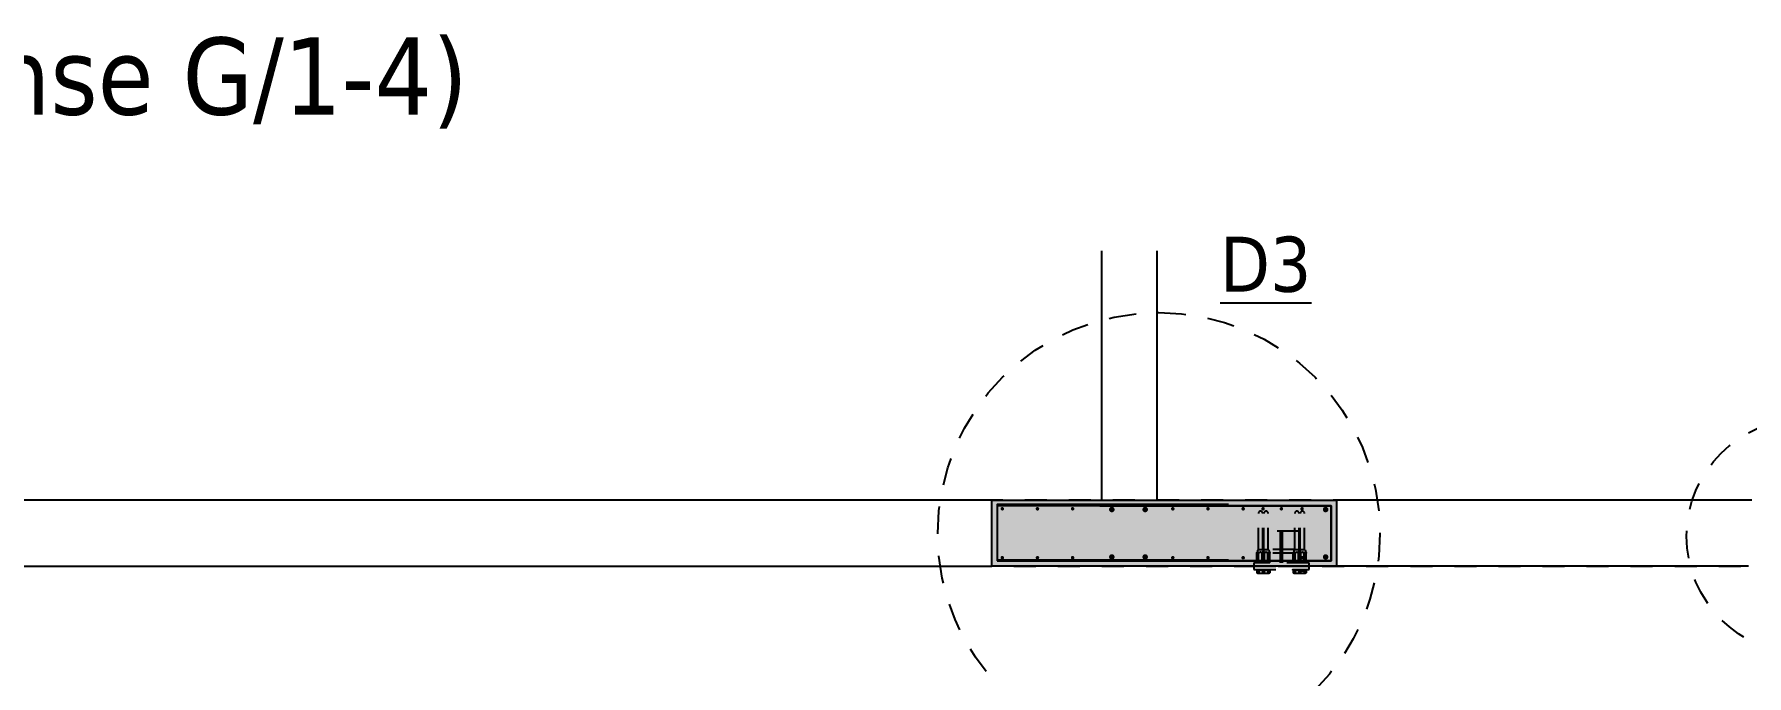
# Model space of a CAD drawing. Extents: x 44 to 147, y 26 to 78.
# Drawn here: x 55.92 to 63.7, y 50.18 to 53.1 of the extents above; entities that cross this region are included whole.
import ezdxf

# ---------------------------------------------------------------- set-up
doc = ezdxf.new("R2010")
doc.units = 0
doc.header["$LTSCALE"] = 0.5
for name, pattern in [('AUSGEZOGEN', [1000.01, 1000, 0.01]), ('DOT', [0.175, 0.05, -0.125]), ('VERDECKT', [0.375, 0.25, -0.125])]:
    doc.linetypes.add(name, pattern=pattern)
for name, color, linetype in [('BETON', 7, 'Continuous'), ('BEWEHRUNG', 1, 'Continuous'), ('Brüstung DG', 7, 'Continuous'), ('DETAIL', 7, 'Continuous'), ('grau_mittel', 7, 'Continuous'), ('OBJEKT', 7, 'Continuous'), ('RND', 7, 'Continuous'), ('STAHL', 7, 'Continuous'), ('TEXT', 7, 'Continuous')]:
    doc.layers.add(name, color=color, linetype=linetype)
doc.layers.add('NOPLOT', color=7, linetype='Continuous', plot=False)
doc.styles.add('helv', font='tahoma.ttf')
doc.styles.add('R18', font='romans.shx', dxfattribs={"height": 0.018})

msp = doc.modelspace()

# ---------------------------------------------------------------- hatches: boundary and pattern name
at = {"layer": 'grau_mittel'}
msp.add_hatch(color=61, dxfattribs=at).paths.add_polyline_path([(60.269, 50.9801), (60.269, 50.6801), (61.834, 50.6801), (61.834, 50.9801)])

# ---------------------------------------------------------------- linework, layer by layer
at = {"layer": 'BETON', "color": 6, "linetype": 'AUSGEZOGEN', "lineweight": -2}
msp.add_lwpolyline([(61.834, 50.9801), (61.834, 50.6801), (60.269, 50.6801), (60.269, 50.9801)], close=True, dxfattribs=at)
at = {"layer": 'BEWEHRUNG', "color": 171, "linetype": 'DOT'}
for p, q in [((61.479, 50.7551), (61.479, 50.9201)), ((61.499, 50.7551), (61.499, 50.9201)), ((61.504, 50.7551), (61.504, 50.9201)), ((61.524, 50.7551), (61.524, 50.9201)), ((61.644, 50.7551), (61.644, 50.9201)), ((61.664, 50.7551), (61.664, 50.9201)), ((61.669, 50.7551), (61.669, 50.9201)), ((61.689, 50.7551), (61.689, 50.9201))]:
    msp.add_line(p, q, dxfattribs=at)
at = {"layer": 'BEWEHRUNG', "color": 171, "linetype": 'DOT', "extrusion": (-1.6303e-17, 1, 0)}
for p, q in [((61.4721, 50.7411), (61.4717, 50.7404)), ((61.4717, 50.6951), (61.4717, 50.7404)), ((61.5063, 50.6951), (61.4717, 50.6951)), ((61.4726, 50.7421), (61.4721, 50.7411)), ((61.4731, 50.7431), (61.4726, 50.7421)), ((61.4736, 50.7441), (61.4731, 50.7431)), ((61.474, 50.7451), (61.4736, 50.7441)), ((61.4744, 50.7461), (61.474, 50.7451)), ((61.4747, 50.7471), (61.4744, 50.7461)), ((61.475, 50.7481), (61.4747, 50.7471)), ((61.4753, 50.7491), (61.475, 50.7481)), ((61.4755, 50.7501), (61.4753, 50.7491)), ((61.4757, 50.7511), (61.4755, 50.7501)), ((61.4758, 50.7521), (61.4757, 50.7511)), ((61.4759, 50.7531), (61.4758, 50.7521)), ((61.476, 50.7541), (61.4759, 50.7531)), ((61.476, 50.7551), (61.476, 50.7541)), ((61.502, 50.7551), (61.476, 50.7551)), ((61.4804, 50.6951), (61.4804, 50.7404)), ((61.4971, 50.7411), (61.4967, 50.7404)), ((61.4967, 50.6951), (61.4967, 50.7404)), ((61.5313, 50.6951), (61.4967, 50.6951)), ((61.4976, 50.7421), (61.4971, 50.7411)), ((61.4981, 50.7431), (61.4976, 50.7421)), ((61.4977, 50.6951), (61.4977, 50.7404)), ((61.4986, 50.7441), (61.4981, 50.7431)), ((61.499, 50.7451), (61.4986, 50.7441)), ((61.4994, 50.7461), (61.499, 50.7451)), ((61.4997, 50.7471), (61.4994, 50.7461)), ((61.5, 50.7481), (61.4997, 50.7471)), ((61.5003, 50.7491), (61.5, 50.7481)), ((61.5005, 50.7501), (61.5003, 50.7491)), ((61.5007, 50.7511), (61.5005, 50.7501)), ((61.5008, 50.7521), (61.5007, 50.7511)), ((61.5009, 50.7531), (61.5008, 50.7521)), ((61.501, 50.7541), (61.5009, 50.7531)), ((61.501, 50.7551), (61.501, 50.7541)), ((61.527, 50.7551), (61.501, 50.7551)), ((61.502, 50.7551), (61.502, 50.7541)), ((61.502, 50.7541), (61.5021, 50.7531)), ((61.5021, 50.7531), (61.5022, 50.7521)), ((61.5022, 50.7521), (61.5023, 50.7511)), ((61.5023, 50.7511), (61.5025, 50.7501)), ((61.5025, 50.7501), (61.5027, 50.7491)), ((61.5027, 50.7491), (61.503, 50.7481)), ((61.503, 50.7481), (61.5033, 50.7471)), ((61.5033, 50.7471), (61.5036, 50.7461)), ((61.5036, 50.7461), (61.504, 50.7451)), ((61.504, 50.7451), (61.5044, 50.7441)), ((61.5044, 50.7441), (61.5049, 50.7431)), ((61.5049, 50.7431), (61.5054, 50.7421)), ((61.5054, 50.7421), (61.5059, 50.7411)), ((61.5054, 50.6951), (61.5054, 50.7404)), ((61.5059, 50.7411), (61.5063, 50.7404)), ((61.5063, 50.6951), (61.5063, 50.7404)), ((61.5227, 50.6951), (61.5227, 50.7404)), ((61.527, 50.7551), (61.527, 50.7541)), ((61.527, 50.7541), (61.5271, 50.7531)), ((61.5271, 50.7531), (61.5272, 50.7521)), ((61.5272, 50.7521), (61.5273, 50.7511)), ((61.5273, 50.7511), (61.5275, 50.7501)), ((61.5275, 50.7501), (61.5277, 50.7491)), ((61.5277, 50.7491), (61.528, 50.7481)), ((61.528, 50.7481), (61.5283, 50.7471)), ((61.5283, 50.7471), (61.5286, 50.7461)), ((61.5286, 50.7461), (61.529, 50.7451)), ((61.529, 50.7451), (61.5294, 50.7441)), ((61.5294, 50.7441), (61.5299, 50.7431)), ((61.5299, 50.7431), (61.5304, 50.7421)), ((61.5304, 50.7421), (61.5309, 50.7411)), ((61.5309, 50.7411), (61.5313, 50.7404)), ((61.5313, 50.6951), (61.5313, 50.7404)), ((61.6371, 50.7411), (61.6367, 50.7404)), ((61.6367, 50.6951), (61.6367, 50.7404)), ((61.6713, 50.6951), (61.6367, 50.6951)), ((61.6376, 50.7421), (61.6371, 50.7411)), ((61.6381, 50.7431), (61.6376, 50.7421)), ((61.6386, 50.7441), (61.6381, 50.7431)), ((61.639, 50.7451), (61.6386, 50.7441)), ((61.6394, 50.7461), (61.639, 50.7451)), ((61.6397, 50.7471), (61.6394, 50.7461)), ((61.64, 50.7481), (61.6397, 50.7471)), ((61.6403, 50.7491), (61.64, 50.7481)), ((61.6405, 50.7501), (61.6403, 50.7491)), ((61.6407, 50.7511), (61.6405, 50.7501)), ((61.6408, 50.7521), (61.6407, 50.7511)), ((61.6409, 50.7531), (61.6408, 50.7521)), ((61.641, 50.7541), (61.6409, 50.7531)), ((61.641, 50.7551), (61.641, 50.7541)), ((61.667, 50.7551), (61.641, 50.7551)), ((61.6454, 50.6951), (61.6454, 50.7404)), ((61.6621, 50.7411), (61.6617, 50.7404)), ((61.6617, 50.6951), (61.6617, 50.7404)), ((61.6963, 50.6951), (61.6617, 50.6951)), ((61.6626, 50.7421), (61.6621, 50.7411)), ((61.6631, 50.7431), (61.6626, 50.7421)), ((61.6627, 50.6951), (61.6627, 50.7404)), ((61.6636, 50.7441), (61.6631, 50.7431)), ((61.664, 50.7451), (61.6636, 50.7441)), ((61.6644, 50.7461), (61.664, 50.7451)), ((61.6647, 50.7471), (61.6644, 50.7461)), ((61.665, 50.7481), (61.6647, 50.7471)), ((61.6653, 50.7491), (61.665, 50.7481)), ((61.6655, 50.7501), (61.6653, 50.7491)), ((61.6657, 50.7511), (61.6655, 50.7501)), ((61.6658, 50.7521), (61.6657, 50.7511)), ((61.6659, 50.7531), (61.6658, 50.7521)), ((61.666, 50.7541), (61.6659, 50.7531)), ((61.666, 50.7551), (61.666, 50.7541)), ((61.692, 50.7551), (61.666, 50.7551)), ((61.667, 50.7551), (61.667, 50.7541)), ((61.667, 50.7541), (61.6671, 50.7531)), ((61.6671, 50.7531), (61.6672, 50.7521)), ((61.6672, 50.7521), (61.6673, 50.7511)), ((61.6673, 50.7511), (61.6675, 50.7501)), ((61.6675, 50.7501), (61.6677, 50.7491)), ((61.6677, 50.7491), (61.668, 50.7481)), ((61.668, 50.7481), (61.6683, 50.7471)), ((61.6683, 50.7471), (61.6686, 50.7461)), ((61.6686, 50.7461), (61.669, 50.7451)), ((61.669, 50.7451), (61.6694, 50.7441)), ((61.6694, 50.7441), (61.6699, 50.7431)), ((61.6699, 50.7431), (61.6704, 50.7421)), ((61.6704, 50.7421), (61.6709, 50.7411)), ((61.6704, 50.6951), (61.6704, 50.7404)), ((61.6709, 50.7411), (61.6713, 50.7404)), ((61.6713, 50.6951), (61.6713, 50.7404)), ((61.6877, 50.6951), (61.6877, 50.7404)), ((61.692, 50.7551), (61.692, 50.7541)), ((61.692, 50.7541), (61.6921, 50.7531)), ((61.6921, 50.7531), (61.6922, 50.7521)), ((61.6922, 50.7521), (61.6923, 50.7511)), ((61.6923, 50.7511), (61.6925, 50.7501)), ((61.6925, 50.7501), (61.6927, 50.7491)), ((61.6927, 50.7491), (61.693, 50.7481)), ((61.693, 50.7481), (61.6933, 50.7471)), ((61.6933, 50.7471), (61.6936, 50.7461)), ((61.6936, 50.7461), (61.694, 50.7451)), ((61.694, 50.7451), (61.6944, 50.7441)), ((61.6944, 50.7441), (61.6949, 50.7431)), ((61.6949, 50.7431), (61.6954, 50.7421)), ((61.6954, 50.7421), (61.6959, 50.7411)), ((61.6959, 50.7411), (61.6963, 50.7404)), ((61.6963, 50.6951), (61.6963, 50.7404))]:
    msp.add_line(p, q, dxfattribs=at)
at = {"layer": 'BEWEHRUNG', "color": 171, "linetype": 'DOT'}
for centre in [(61.489, 50.9201), (61.514, 50.9201), (61.654, 50.9201), (61.679, 50.9201)]:
    msp.add_arc(centre, 0.01, 0, 180, dxfattribs=at)
for points, weights in [([(61.4717, 50.7404), (61.4719, 50.7408), (61.4721, 50.7411)], [1.00160855561, 1.00109931675, 1]), ([(61.4721, 50.7411), (61.4724, 50.7416), (61.4727, 50.7421)], [1, 1.0007029708, 1]), ([(61.4727, 50.7421), (61.4731, 50.7427), (61.4734, 50.7431)], [1, 1.00089993145, 1]), ([(61.4734, 50.7431), (61.4738, 50.7437), (61.4742, 50.7441)], [1, 1.00137298843, 1]), ([(61.4742, 50.7441), (61.4752, 50.7451), (61.476, 50.7451)], [1, 1.00697567001, 1]), ([(61.476, 50.7451), (61.4769, 50.7451), (61.4778, 50.7441)], [1, 1.00697567001, 1]), ([(61.4778, 50.7441), (61.4782, 50.7437), (61.4786, 50.7431)], [1, 1.00137298842, 1]), ([(61.4786, 50.7431), (61.479, 50.7427), (61.4793, 50.7421)], [1, 1.00089993147, 1]), ([(61.4793, 50.7421), (61.4796, 50.7416), (61.48, 50.7411)], [1, 1.00070297081, 1]), ([(61.48, 50.7411), (61.4802, 50.7408), (61.4804, 50.7404)], [1, 1.00109931675, 1.00160855561]), ([(61.4804, 50.7404), (61.4808, 50.7408), (61.4812, 50.7411)], [1.00160855561, 1.00109931675, 1]), ([(61.4812, 50.7411), (61.4818, 50.7416), (61.4824, 50.7421)], [1, 1.00070297081, 1]), ([(61.4824, 50.7421), (61.4831, 50.7427), (61.4838, 50.7431)], [1, 1.00089993147, 1]), ([(61.4838, 50.7431), (61.4846, 50.7437), (61.4855, 50.7441)], [1, 1.00137298842, 1]), ([(61.4855, 50.7441), (61.4873, 50.7451), (61.489, 50.7451)], [1, 1.00697567001, 1]), ([(61.489, 50.7451), (61.4908, 50.7451), (61.4926, 50.7441)], [1, 1.00697567001, 1]), ([(61.4926, 50.7441), (61.4934, 50.7437), (61.4942, 50.7431)], [1, 1.00137298842, 1]), ([(61.4942, 50.7431), (61.4949, 50.7427), (61.4956, 50.7421)], [1, 1.00089993146, 1]), ([(61.4956, 50.7421), (61.4962, 50.7416), (61.4969, 50.7411)], [1, 1.00070297081, 1]), ([(61.4967, 50.7404), (61.4969, 50.7408), (61.4971, 50.7411)], [1.00160855561, 1.00109931675, 1]), ([(61.4969, 50.7411), (61.4973, 50.7408), (61.4977, 50.7404)], [1, 1.00109931675, 1.00160855561]), ([(61.4971, 50.7411), (61.4974, 50.7416), (61.4977, 50.7421)], [1, 1.0007029708, 1]), ([(61.4977, 50.7421), (61.4981, 50.7427), (61.4984, 50.7431)], [1, 1.00089993145, 1]), ([(61.4977, 50.7404), (61.4979, 50.7408), (61.4981, 50.7411)], [1.00160855561, 1.00109931675, 1]), ([(61.4981, 50.7411), (61.4984, 50.7416), (61.4987, 50.7421)], [1, 1.00070297081, 1]), ([(61.4984, 50.7431), (61.4988, 50.7437), (61.4992, 50.7441)], [1, 1.00137298843, 1]), ([(61.4987, 50.7421), (61.4991, 50.7427), (61.4994, 50.7431)], [1, 1.00089993146, 1]), ([(61.4992, 50.7441), (61.5002, 50.7451), (61.501, 50.7451)], [1, 1.00697567001, 1]), ([(61.4994, 50.7431), (61.4998, 50.7437), (61.5002, 50.7441)], [1, 1.00137298842, 1]), ([(61.5002, 50.7441), (61.5011, 50.7451), (61.502, 50.7451)], [1, 1.00697567001, 1]), ([(61.501, 50.7451), (61.5019, 50.7451), (61.5028, 50.7441)], [1, 1.00697567001, 1]), ([(61.502, 50.7451), (61.5029, 50.7451), (61.5038, 50.7441)], [1, 1.00697567001, 1]), ([(61.5028, 50.7441), (61.5032, 50.7437), (61.5036, 50.7431)], [1, 1.00137298842, 1]), ([(61.5036, 50.7431), (61.504, 50.7427), (61.5043, 50.7421)], [1, 1.00089993147, 1]), ([(61.5038, 50.7441), (61.5042, 50.7437), (61.5046, 50.7431)], [1, 1.00137298842, 1]), ([(61.5043, 50.7421), (61.5046, 50.7416), (61.505, 50.7411)], [1, 1.00070297081, 1]), ([(61.5046, 50.7431), (61.505, 50.7427), (61.5053, 50.7421)], [1, 1.00089993146, 1]), ([(61.505, 50.7411), (61.5052, 50.7408), (61.5054, 50.7404)], [1, 1.00109931675, 1.00160855561]), ([(61.5053, 50.7421), (61.5056, 50.7416), (61.5059, 50.7411)], [1, 1.00070297081, 1]), ([(61.5054, 50.7404), (61.5058, 50.7408), (61.5062, 50.7411)], [1.00160855561, 1.00109931675, 1]), ([(61.5059, 50.7411), (61.5061, 50.7408), (61.5063, 50.7404)], [1, 1.00109931675, 1.00160855561]), ([(61.5062, 50.7411), (61.5068, 50.7416), (61.5074, 50.7421)], [1, 1.00070297081, 1]), ([(61.5074, 50.7421), (61.5081, 50.7427), (61.5088, 50.7431)], [1, 1.00089993147, 1]), ([(61.5088, 50.7431), (61.5096, 50.7437), (61.5105, 50.7441)], [1, 1.00137298842, 1]), ([(61.5105, 50.7441), (61.5123, 50.7451), (61.514, 50.7451)], [1, 1.00697567001, 1]), ([(61.514, 50.7451), (61.5158, 50.7451), (61.5176, 50.7441)], [1, 1.00697567001, 1]), ([(61.5176, 50.7441), (61.5184, 50.7437), (61.5192, 50.7431)], [1, 1.00137298842, 1]), ([(61.5192, 50.7431), (61.5199, 50.7427), (61.5206, 50.7421)], [1, 1.00089993146, 1]), ([(61.5206, 50.7421), (61.5212, 50.7416), (61.5219, 50.7411)], [1, 1.00070297081, 1]), ([(61.5219, 50.7411), (61.5223, 50.7408), (61.5227, 50.7404)], [1, 1.00109931675, 1.00160855561]), ([(61.5227, 50.7404), (61.5229, 50.7408), (61.5231, 50.7411)], [1.00160855561, 1.00109931675, 1]), ([(61.5231, 50.7411), (61.5234, 50.7416), (61.5237, 50.7421)], [1, 1.00070297081, 1]), ([(61.5237, 50.7421), (61.5241, 50.7427), (61.5244, 50.7431)], [1, 1.00089993146, 1]), ([(61.5244, 50.7431), (61.5248, 50.7437), (61.5252, 50.7441)], [1, 1.00137298842, 1]), ([(61.5252, 50.7441), (61.5261, 50.7451), (61.527, 50.7451)], [1, 1.00697567001, 1]), ([(61.527, 50.7451), (61.5279, 50.7451), (61.5288, 50.7441)], [1, 1.00697567001, 1]), ([(61.5288, 50.7441), (61.5292, 50.7437), (61.5296, 50.7431)], [1, 1.00137298842, 1]), ([(61.5296, 50.7431), (61.53, 50.7427), (61.5303, 50.7421)], [1, 1.00089993146, 1]), ([(61.5303, 50.7421), (61.5306, 50.7416), (61.5309, 50.7411)], [1, 1.00070297081, 1]), ([(61.5309, 50.7411), (61.5311, 50.7408), (61.5313, 50.7404)], [1, 1.00109931675, 1.00160855561]), ([(61.6367, 50.7404), (61.6369, 50.7408), (61.6371, 50.7411)], [1.00160855561, 1.00109931675, 1]), ([(61.6371, 50.7411), (61.6374, 50.7416), (61.6377, 50.7421)], [1, 1.0007029708, 1]), ([(61.6377, 50.7421), (61.6381, 50.7427), (61.6384, 50.7431)], [1, 1.00089993145, 1]), ([(61.6384, 50.7431), (61.6388, 50.7437), (61.6392, 50.7441)], [1, 1.00137298843, 1]), ([(61.6392, 50.7441), (61.6402, 50.7451), (61.641, 50.7451)], [1, 1.00697567001, 1]), ([(61.641, 50.7451), (61.6419, 50.7451), (61.6428, 50.7441)], [1, 1.00697567001, 1]), ([(61.6428, 50.7441), (61.6432, 50.7437), (61.6436, 50.7431)], [1, 1.00137298842, 1]), ([(61.6436, 50.7431), (61.644, 50.7427), (61.6443, 50.7421)], [1, 1.00089993147, 1]), ([(61.6443, 50.7421), (61.6446, 50.7416), (61.645, 50.7411)], [1, 1.00070297081, 1]), ([(61.645, 50.7411), (61.6452, 50.7408), (61.6454, 50.7404)], [1, 1.00109931675, 1.00160855561]), ([(61.6454, 50.7404), (61.6458, 50.7408), (61.6462, 50.7411)], [1.00160855561, 1.00109931675, 1]), ([(61.6462, 50.7411), (61.6468, 50.7416), (61.6474, 50.7421)], [1, 1.00070297081, 1]), ([(61.6474, 50.7421), (61.6481, 50.7427), (61.6488, 50.7431)], [1, 1.00089993147, 1]), ([(61.6488, 50.7431), (61.6496, 50.7437), (61.6505, 50.7441)], [1, 1.00137298842, 1]), ([(61.6505, 50.7441), (61.6523, 50.7451), (61.654, 50.7451)], [1, 1.00697567001, 1]), ([(61.654, 50.7451), (61.6558, 50.7451), (61.6576, 50.7441)], [1, 1.00697567001, 1]), ([(61.6576, 50.7441), (61.6584, 50.7437), (61.6592, 50.7431)], [1, 1.00137298842, 1]), ([(61.6592, 50.7431), (61.6599, 50.7427), (61.6606, 50.7421)], [1, 1.00089993146, 1]), ([(61.6606, 50.7421), (61.6612, 50.7416), (61.6619, 50.7411)], [1, 1.00070297081, 1]), ([(61.6617, 50.7404), (61.6619, 50.7408), (61.6621, 50.7411)], [1.00160855561, 1.00109931675, 1]), ([(61.6619, 50.7411), (61.6623, 50.7408), (61.6627, 50.7404)], [1, 1.00109931675, 1.00160855561]), ([(61.6621, 50.7411), (61.6624, 50.7416), (61.6627, 50.7421)], [1, 1.0007029708, 1]), ([(61.6627, 50.7421), (61.6631, 50.7427), (61.6634, 50.7431)], [1, 1.00089993145, 1]), ([(61.6627, 50.7404), (61.6629, 50.7408), (61.6631, 50.7411)], [1.00160855561, 1.00109931675, 1]), ([(61.6631, 50.7411), (61.6634, 50.7416), (61.6637, 50.7421)], [1, 1.00070297081, 1]), ([(61.6634, 50.7431), (61.6638, 50.7437), (61.6642, 50.7441)], [1, 1.00137298843, 1]), ([(61.6637, 50.7421), (61.6641, 50.7427), (61.6644, 50.7431)], [1, 1.00089993146, 1]), ([(61.6642, 50.7441), (61.6652, 50.7451), (61.666, 50.7451)], [1, 1.00697567001, 1]), ([(61.6644, 50.7431), (61.6648, 50.7437), (61.6652, 50.7441)], [1, 1.00137298842, 1]), ([(61.6652, 50.7441), (61.6661, 50.7451), (61.667, 50.7451)], [1, 1.00697567001, 1]), ([(61.666, 50.7451), (61.6669, 50.7451), (61.6678, 50.7441)], [1, 1.00697567001, 1]), ([(61.667, 50.7451), (61.6679, 50.7451), (61.6688, 50.7441)], [1, 1.00697567001, 1]), ([(61.6678, 50.7441), (61.6682, 50.7437), (61.6686, 50.7431)], [1, 1.00137298842, 1]), ([(61.6686, 50.7431), (61.669, 50.7427), (61.6693, 50.7421)], [1, 1.00089993147, 1]), ([(61.6688, 50.7441), (61.6692, 50.7437), (61.6696, 50.7431)], [1, 1.00137298842, 1]), ([(61.6693, 50.7421), (61.6696, 50.7416), (61.67, 50.7411)], [1, 1.00070297081, 1]), ([(61.6696, 50.7431), (61.67, 50.7427), (61.6703, 50.7421)], [1, 1.00089993146, 1]), ([(61.67, 50.7411), (61.6702, 50.7408), (61.6704, 50.7404)], [1, 1.00109931675, 1.00160855561]), ([(61.6703, 50.7421), (61.6706, 50.7416), (61.6709, 50.7411)], [1, 1.00070297081, 1]), ([(61.6704, 50.7404), (61.6708, 50.7408), (61.6712, 50.7411)], [1.00160855561, 1.00109931675, 1]), ([(61.6709, 50.7411), (61.6711, 50.7408), (61.6713, 50.7404)], [1, 1.00109931675, 1.00160855561]), ([(61.6712, 50.7411), (61.6718, 50.7416), (61.6724, 50.7421)], [1, 1.00070297081, 1]), ([(61.6724, 50.7421), (61.6731, 50.7427), (61.6738, 50.7431)], [1, 1.00089993147, 1]), ([(61.6738, 50.7431), (61.6746, 50.7437), (61.6755, 50.7441)], [1, 1.00137298842, 1]), ([(61.6755, 50.7441), (61.6773, 50.7451), (61.679, 50.7451)], [1, 1.00697567001, 1]), ([(61.679, 50.7451), (61.6808, 50.7451), (61.6826, 50.7441)], [1, 1.00697567001, 1]), ([(61.6826, 50.7441), (61.6834, 50.7437), (61.6842, 50.7431)], [1, 1.00137298842, 1]), ([(61.6842, 50.7431), (61.6849, 50.7427), (61.6856, 50.7421)], [1, 1.00089993146, 1]), ([(61.6856, 50.7421), (61.6862, 50.7416), (61.6869, 50.7411)], [1, 1.00070297081, 1]), ([(61.6869, 50.7411), (61.6873, 50.7408), (61.6877, 50.7404)], [1, 1.00109931675, 1.00160855561]), ([(61.6877, 50.7404), (61.6879, 50.7408), (61.6881, 50.7411)], [1.00160855561, 1.00109931675, 1]), ([(61.6881, 50.7411), (61.6884, 50.7416), (61.6887, 50.7421)], [1, 1.00070297081, 1]), ([(61.6887, 50.7421), (61.6891, 50.7427), (61.6894, 50.7431)], [1, 1.00089993146, 1]), ([(61.6894, 50.7431), (61.6898, 50.7437), (61.6902, 50.7441)], [1, 1.00137298842, 1]), ([(61.6902, 50.7441), (61.6911, 50.7451), (61.692, 50.7451)], [1, 1.00697567001, 1]), ([(61.692, 50.7451), (61.6929, 50.7451), (61.6938, 50.7441)], [1, 1.00697567001, 1]), ([(61.6938, 50.7441), (61.6942, 50.7437), (61.6946, 50.7431)], [1, 1.00137298842, 1]), ([(61.6946, 50.7431), (61.695, 50.7427), (61.6953, 50.7421)], [1, 1.00089993146, 1]), ([(61.6953, 50.7421), (61.6956, 50.7416), (61.6959, 50.7411)], [1, 1.00070297081, 1]), ([(61.6959, 50.7411), (61.6961, 50.7408), (61.6963, 50.7404)], [1, 1.00109931675, 1.00160855561])]:
    msp.add_rational_spline(points, weights, degree=2, dxfattribs=at)
at = {"layer": 'Brüstung DG', "color": 102, "linetype": 'DOT', "lineweight": -2}
for p, q in [((68.719, 50.9801), (48.069, 50.9801)), ((47.769, 50.6801), (69.019, 50.6801))]:
    msp.add_line(p, q, dxfattribs=at)
at = {"layer": 'DETAIL', "color": 102, "linetype": 'VERDECKT'}
for centre, radius in [((61.0272, 50.8286), 1.0035), ((63.9566, 50.8164), 0.5335)]:
    msp.add_circle(centre, radius, dxfattribs=at)
at = {"layer": 'NOPLOT', "color": 191, "linetype": 'Continuous'}
msp.add_lwpolyline([(60.294, 50.7051), (61.809, 50.7051), (61.809, 50.9551), (60.294, 50.9551)], close=True, dxfattribs=at)
at = {"layer": 'OBJEKT', "color": 7, "linetype": 'AUSGEZOGEN'}
for p, q in [((60.769, 50.9801), (60.769, 52.1122)), ((61.019, 50.9801), (61.019, 52.1122)), ((60.269, 50.9801), (54.794, 50.9801)), ((63.704, 50.9801), (61.834, 50.9801)), ((54.794, 50.6801), (60.269, 50.6801)), ((63.704, 50.6801), (61.834, 50.6801))]:
    msp.add_line(p, q, dxfattribs=at)
at = {"layer": 'RND', "color": 1, "linetype": 'AUSGEZOGEN'}
for points in [[(61.344, 50.9601), (60.294, 50.9601), (60.294, 50.7101), (61.344, 50.7101)], [(60.759, 50.9551), (61.809, 50.9551), (61.809, 50.7051), (60.759, 50.7051)]]:
    msp.add_lwpolyline(points, dxfattribs=at)
at = {"layer": 'RND', "color": 7, "linetype": 'AUSGEZOGEN'}
for points, const_width in [([(60.3205, 50.9412, -1), (60.3125, 50.9412, -1)], 0.008), ([(60.4802, 50.9412, -1), (60.4722, 50.9412, -1)], 0.008), ([(60.6399, 50.9412, -1), (60.6319, 50.9412, -1)], 0.008), ([(60.8076, 50.9378, 1), (60.8201, 50.9378, 1)], 0.0125), ([(60.959, 50.9378, 1), (60.9715, 50.9378, 1)], 0.0125), ([(61.0946, 50.9412, -1), (61.0866, 50.9412, -1)], 0.008), ([(61.2543, 50.9412, -1), (61.2463, 50.9412, -1)], 0.008), ([(61.414, 50.9412, -1), (61.406, 50.9412, -1)], 0.008), ([(61.5043, 50.9412, -1), (61.4963, 50.9412, -1)], 0.008), ([(61.5876, 50.9412, -1), (61.5796, 50.9412, -1)], 0.008), ([(61.6814, 50.9412, -1), (61.6734, 50.9412, -1)], 0.008), ([(61.7907, 50.9378, -1), (61.7782, 50.9378, -1)], 0.0125), ([(60.3205, 50.719, 1), (60.3125, 50.719, 1)], 0.008), ([(60.4802, 50.719, 1), (60.4722, 50.719, 1)], 0.008), ([(60.6399, 50.719, 1), (60.6319, 50.719, 1)], 0.008), ([(60.8076, 50.7224, -1), (60.8201, 50.7224, -1)], 0.0125), ([(60.959, 50.7224, -1), (60.9715, 50.7224, -1)], 0.0125), ([(61.0946, 50.719, 1), (61.0866, 50.719, 1)], 0.008), ([(61.2543, 50.719, 1), (61.2463, 50.719, 1)], 0.008), ([(61.414, 50.719, 1), (61.406, 50.719, 1)], 0.008), ([(61.5043, 50.719, 1), (61.4963, 50.719, 1)], 0.008), ([(61.5876, 50.719, 1), (61.5796, 50.719, 1)], 0.008), ([(61.6814, 50.719, 1), (61.6734, 50.719, 1)], 0.008), ([(61.7907, 50.7224, 1), (61.7782, 50.7224, 1)], 0.0125)]:
    msp.add_lwpolyline(points, format="xyb", close=True, dxfattribs=dict(at, const_width=const_width))
at = {"layer": 'STAHL', "color": 102, "linetype": 'DOT'}
for p, q in [((61.664, 50.8401), (61.504, 50.8401)), ((61.504, 50.6951), (61.504, 50.8401)), ((61.58, 50.7561), (61.58, 50.8401)), ((61.588, 50.7561), (61.588, 50.8401)), ((61.664, 50.6951), (61.664, 50.8401)), ((61.644, 50.7561), (61.524, 50.7561)), ((61.644, 50.7404), (61.524, 50.7404)), ((61.58, 50.6951), (61.58, 50.7561)), ((61.588, 50.6951), (61.588, 50.7561))]:
    msp.add_line(p, q, dxfattribs=at)
at = {"layer": 'STAHL', "color": 171, "linetype": 'ByBlock'}
for p, q in [((61.4726, 50.6609), (61.4726, 50.6503)), ((61.4767, 50.6621), (61.5014, 50.6621)), ((61.4767, 50.6491), (61.5014, 50.6491)), ((61.4808, 50.6609), (61.4808, 50.6503)), ((61.4973, 50.6609), (61.4973, 50.6503)), ((61.4976, 50.6609), (61.4976, 50.6503)), ((61.5017, 50.6621), (61.5264, 50.6621)), ((61.5017, 50.6491), (61.5264, 50.6491)), ((61.5055, 50.6609), (61.5055, 50.6503)), ((61.5058, 50.6609), (61.5058, 50.6503)), ((61.5223, 50.6609), (61.5223, 50.6503)), ((61.5305, 50.6609), (61.5305, 50.6503)), ((61.6376, 50.6609), (61.6376, 50.6503)), ((61.6417, 50.6621), (61.6664, 50.6621)), ((61.6417, 50.6491), (61.6664, 50.6491)), ((61.6458, 50.6609), (61.6458, 50.6503)), ((61.6623, 50.6609), (61.6623, 50.6503)), ((61.6626, 50.6609), (61.6626, 50.6503)), ((61.6667, 50.6621), (61.6914, 50.6621)), ((61.6667, 50.6491), (61.6914, 50.6491)), ((61.6705, 50.6609), (61.6705, 50.6503)), ((61.6708, 50.6609), (61.6708, 50.6503)), ((61.6873, 50.6609), (61.6873, 50.6503)), ((61.6955, 50.6609), (61.6955, 50.6503))]:
    msp.add_line(p, q, dxfattribs=at)
at = {"layer": 'STAHL', "color": 102, "linetype": 'DOT'}
msp.add_lwpolyline([(61.459, 50.6801), (61.709, 50.6801), (61.709, 50.6951), (61.459, 50.6951)], close=True, dxfattribs=at)
at = {"layer": 'STAHL', "color": 171, "linetype": 'DOT'}
msp.add_lwpolyline([(61.459, 50.6651), (61.709, 50.6651), (61.709, 50.6801), (61.459, 50.6801)], close=True, dxfattribs=at)
at = {"layer": 'STAHL', "color": 171, "linetype": 'AUSGEZOGEN'}
for points in [[(61.4705, 50.6621), (61.4705, 50.6651), (61.5075, 50.6651), (61.5075, 50.6621)], [(61.4955, 50.6621), (61.4955, 50.6651), (61.5325, 50.6651), (61.5325, 50.6621)], [(61.6355, 50.6621), (61.6355, 50.6651), (61.6725, 50.6651), (61.6725, 50.6621)], [(61.6605, 50.6621), (61.6605, 50.6651), (61.6975, 50.6651), (61.6975, 50.6621)]]:
    msp.add_lwpolyline(points, close=True, dxfattribs=at)
at = {"layer": 'STAHL', "color": 171, "linetype": 'ByBlock'}
for centre, radius, start, end in [((61.4767, 50.6545), 0.00759, 57.13278, 122.86722), ((61.4767, 50.6567), 0.00759, 237.13278, 302.86722), ((61.489, 50.6336), 0.0285, 73.22135, 106.77865), ((61.489, 50.6776), 0.0285, 253.22135, 286.77865), ((61.5014, 50.6545), 0.00759, 57.13278, 122.86722), ((61.5014, 50.6567), 0.00759, 237.13278, 302.86722), ((61.5017, 50.6545), 0.00759, 57.13278, 122.86722), ((61.5017, 50.6567), 0.00759, 237.13278, 302.86722), ((61.514, 50.6336), 0.0285, 73.22135, 106.77865), ((61.514, 50.6776), 0.0285, 253.22135, 286.77865), ((61.5264, 50.6545), 0.00759, 57.13278, 122.86722), ((61.5264, 50.6567), 0.00759, 237.13278, 302.86722), ((61.6417, 50.6545), 0.00759, 57.13278, 122.86722), ((61.6417, 50.6567), 0.00759, 237.13278, 302.86722), ((61.654, 50.6336), 0.0285, 73.22135, 106.77865), ((61.654, 50.6776), 0.0285, 253.22135, 286.77865), ((61.6664, 50.6545), 0.00759, 57.13278, 122.86722), ((61.6664, 50.6567), 0.00759, 237.13278, 302.86722), ((61.6667, 50.6545), 0.00759, 57.13278, 122.86722), ((61.6667, 50.6567), 0.00759, 237.13278, 302.86722), ((61.679, 50.6336), 0.0285, 73.22135, 106.77865), ((61.679, 50.6776), 0.0285, 253.22135, 286.77865), ((61.6914, 50.6545), 0.00759, 57.13278, 122.86722), ((61.6914, 50.6567), 0.00759, 237.13278, 302.86722)]:
    msp.add_arc(centre, radius, start, end, dxfattribs=at)

# ---------------------------------------------------------------- texts
at = {"layer": 'STAHL', "color": 171, "linetype": 'ByBlock', "style": 'R18'}
msp.add_text('M20', height=0.00164, rotation=180, dxfattribs=at).set_placement((61.6817, 50.6565))
at = {"layer": 'TEXT', "color": 5, "linetype": 'AUSGEZOGEN', "style": 'helv'}
msp.add_text('%%UGrundriss Außenwand im 2.OG%%U  (Achse G/1-4)', height=0.35, dxfattribs=at).set_placement((48.4266, 52.7308))
at = {"layer": 'TEXT', "color": 6, "linetype": 'AUSGEZOGEN', "style": 'helv'}
msp.add_text('%%UD3', height=0.25, dxfattribs=at).set_placement((61.3051, 51.9265))

doc.saveas('drawing.dxf')
